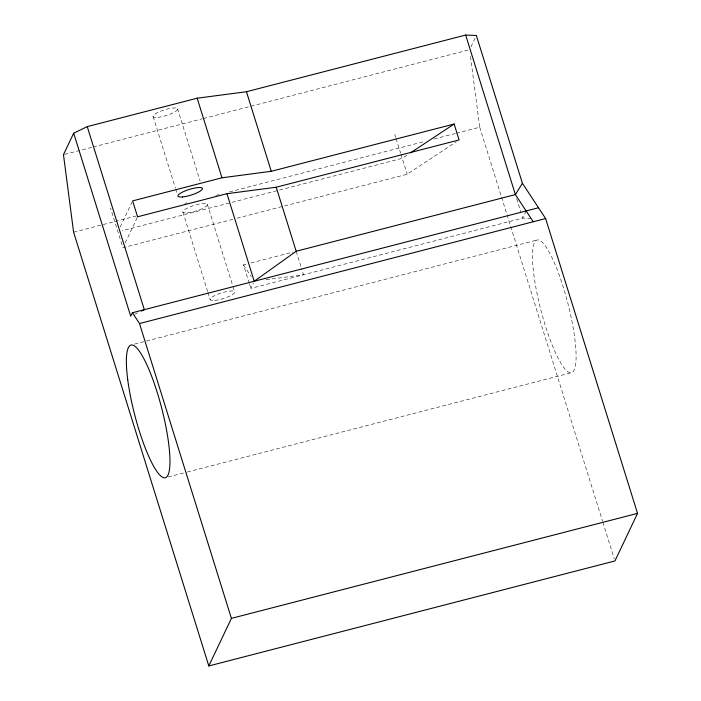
<?xml version="1.0" encoding="UTF-8"?>
<svg xmlns="http://www.w3.org/2000/svg" width="701" height="701" viewBox="0 0 701 701"><rect width="100%" height="100%" fill="white"/><g stroke="black" fill="none" stroke-linecap="round" stroke-linejoin="round"><path stroke-width="0.53" stroke-dasharray="3.5 2.63" d="M120.239 226.984L132.629 200.889M125.199 242.896L137.589 216.802M531.27 218.44L522.718 218.099L250.835 288.383L253.376 283.038M470.949 46.844L476.347 35.479M526.109 210.957L522.718 218.099L521.439 214.007M406.79 155.307L402.234 158.312L122.176 230.717M237.043 218.221L407.193 174.234L456.369 141.751M134.61 314.363L137.519 312.953M64.527 154.404L92.103 147.28M93.163 147L202.379 118.767M203.439 118.495L468.54 49.955M73.605 232.206L136.169 216.039M184.941 203.421L187.062 202.878M215.698 195.474L219.939 194.379M229.481 191.908L424.596 141.471M434.138 139L455.343 133.514M456.404 133.243L479.729 127.214L470.161 53.986M232.82 219.317L122.903 247.733L110.504 207.934M249.249 283.274L243.51 264.873L246.673 264.058M250.888 262.963L293.018 252.071M134.513 344.121L537.457 239.944M168.179 476.969L186.203 472.308M187.263 472.036L571.122 372.792A68.54 13.906 75.5 0 0 557.882 271.506A68.54 13.906 75.5 0 0 533.864 274.801A68.54 13.906 75.5 0 0 571.122 372.792M266.012 279.699L303.507 274.766L301.596 268.632M243.51 264.873L251.247 276.702M516.663 198.672L521.123 212.981M479.729 127.214L501.233 196.192M501.565 197.235L602.562 521.237M602.886 522.28L614.286 558.863M394.794 134.434L395.758 137.554M396.083 138.588L400.613 153.125M400.937 154.159L407.193 174.234M296.181 251.256L301.281 267.616M249.565 284.299L250.835 288.383M177.555 108.725L200.109 181.077M207.33 204.228L232.671 285.517M232.995 286.56L234.616 291.774M153.142 116.655L175.373 187.973M175.697 189.007L176.985 193.143M182.917 212.158L207.601 291.362M207.925 292.405L210.204 299.704M187.561 212.859A12.855 2.97 -17.3 0 0 207.303 205.042A12.855 2.97 -17.3 0 0 190.497 206.672A12.855 2.97 -17.3 0 0 187.561 212.859M157.795 117.356A12.855 2.97 -17.3 0 0 177.537 109.54A12.855 2.97 -17.3 0 0 160.722 111.179A12.855 2.97 -17.3 0 0 157.795 117.356M214.848 300.405A12.855 2.97 -17.3 0 0 234.598 292.589A12.855 2.97 -17.3 0 0 217.783 294.218A12.855 2.97 -17.3 0 0 214.848 300.405"/><path stroke-width="1.05" d="M73.675 133.19L63.467 154.684L73.605 232.206L208.81 665.95L614.943 560.949L637.533 513.377L545.623 218.554L522.42 183.303L476.347 35.479L465.657 35.05L246.454 91.726L197.165 98.201L87.248 126.618L73.675 133.19L130.728 316.239L132.393 312.751L538.517 207.75M208.81 665.95L231.4 618.37L139.499 323.547L132.393 312.751M522.42 183.303L515.384 194.58L296.181 251.256L254.226 281.25L226.94 193.704L137.589 216.802L132.629 200.889L221.98 177.791L271.261 171.307L454.143 124.024L459.102 139.946L276.22 187.228L226.94 193.704M410.427 152.897L454.143 124.024M141.4 311.078L144.31 309.667L87.248 126.618M139.499 323.547L545.623 218.554M231.4 618.37L637.533 513.377M533.207 221.7L515.384 194.58L465.657 35.05M246.454 91.726L271.261 171.307M276.22 187.228L296.181 251.256M197.165 98.201L221.98 177.791M182.602 196.937A12.855 2.97 -17.3 0 0 202.344 189.121A12.855 2.97 -17.3 0 0 185.537 190.76A12.855 2.97 -17.3 0 0 182.602 196.937M127.74 379.802A68.54 13.906 75.5 0 0 164.989 477.793A68.54 13.906 75.5 0 0 151.749 376.507A68.54 13.906 75.5 0 0 127.74 379.802"/></g></svg>
